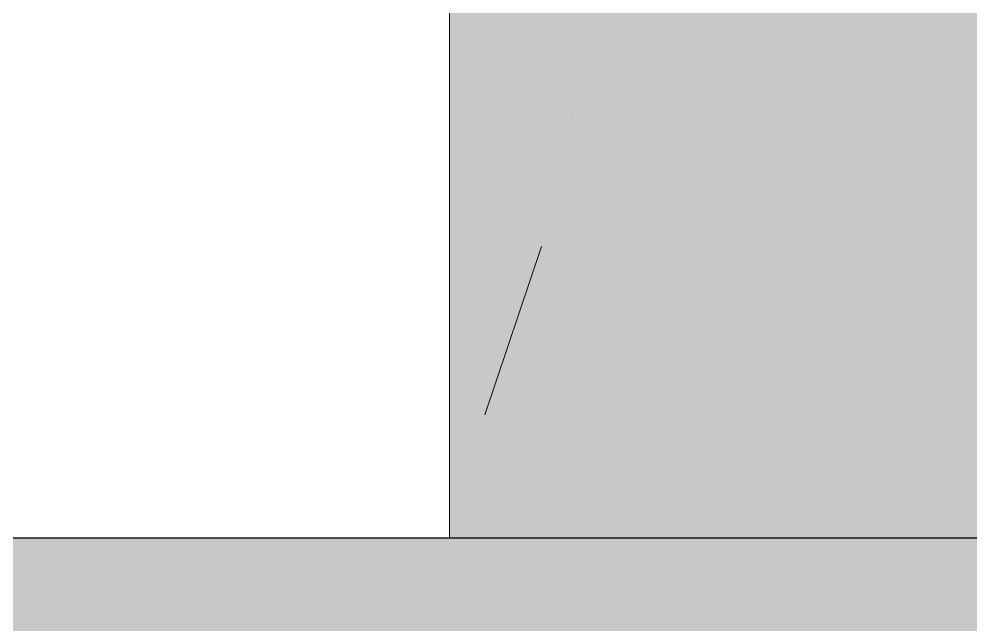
# Model space of a CAD drawing. Header units: inches. Extents: x 12792 to 19925, y -3298 to -817.
# Drawn here: x 17755.85 to 17761.31, y -988.23 to -984.75 of the extents above; entities that cross this region are included whole.
import ezdxf

# ---------------------------------------------------------------- set-up
doc = ezdxf.new("R2010")
doc.units = ezdxf.units.IN
doc.header["$MEASUREMENT"] = 0
for name, color, linetype in [('.', 30, 'Continuous'), ('Edges', 7, 'Continuous'), ('IEL-HATCH-002', 7, 'Continuous')]:
    doc.layers.add(name, color=color, linetype=linetype)

# ---------------------------------------------------------------- blocks, each defined once
blk = doc.blocks.new('gwg')
at = {"lineweight": 0, "true_color": 0xf1eb1f}
h = blk.add_hatch(color=2, dxfattribs=at)
h.dxf.hatch_style = 1
h.paths.add_polyline_path([(18462.4999, -1581.5777), (18462.2005, -1581.5777), (18459.7333, -1581.5773), (18459.6683, -1581.5777), (18459.6109, -1581.5761), (18459.6078, -1581.5777), (18459.598, -1581.5758), (18458.6796, -1581.5777), (18456.5731, -1581.5768), (18456.5698, -1581.5777), (18456.5344, -1581.5777), (18456.5133, -1581.5776), (18456.5, -1581.5768), (18456.4951, -1581.5779), (18456.491, -1581.5768), (18455.0528, -1581.5777), (18453.7197, -1581.5763), (18453.71, -1581.5763), (18453.7037, -1581.5777), (18453.6582, -1581.5767), (18453.6386, -1581.5789), (18453.6325, -1581.5769), (18453.614, -1581.5777), (18453.6094, -1581.5777), (18453.6077, -1581.577), (18450.4708, -1581.5765), (18450.4655, -1581.5776), (18450.442, -1581.5777), (18450.4256, -1581.5777), (18450.3488, -1581.5765), (18450.3036, -1581.5779), (18450.2969, -1581.5766), (18447.9489, -1581.5777), (18447.9239, -1581.5735), (18447.9197, -1581.5777), (18447.6204, -1581.5777), (18447.6204, -1583.0681), (18462.4999, -1583.0681)])
at = {"layer": '.', "color": 7, "linetype": 'Continuous', "lineweight": 0, "true_color": 0xffffff, "transparency": 33554687}
for p, q in [((18447.9561, -1581.9192), (18447.9561, -1581.9192)), ((18447.717, -1582.7322), (18447.8715, -1582.2717))]:
    blk.add_line(p, q, dxfattribs=at)
at = {"layer": 'Edges', "lineweight": 0}
for p, q in [((18447.6204, -1581.5777), (18447.6204, -1583.0681)), ((18447.6204, -1583.0681), (18462.4999, -1583.0681))]:
    blk.add_line(p, q, dxfattribs=at)

msp = doc.modelspace()

# ---------------------------------------------------------------- hatches: boundary and pattern name
at = {"layer": 'IEL-HATCH-002', "true_color": 0x9d754d, "transparency": 33554687}
h = msp.add_hatch(color=35, dxfattribs=at)
h.dxf.hatch_style = 1
h.paths.add_polyline_path([(17823.9426, -1007.7307), (17723.9426, -1007.7307), (17723.9426, -1009.7307), (17823.9426, -1009.7307)])
h.paths.add_polyline_path([(17823.9426, -987.7307), (17723.9426, -987.7307), (17723.9426, -988.7307), (17823.9426, -988.7307)])

# ---------------------------------------------------------------- linework, layer by layer
msp.add_line((17723.9426, -987.7307), (17823.9426, -987.7307))

# ---------------------------------------------------------------- block references
at = {"xscale": 2.099942155810731, "yscale": 2.099942155810731, "zscale": 2.099942155810731}
msp.add_blockref('gwg', (-20980.6162, 2336.6207), dxfattribs=at)

doc.saveas('drawing.dxf')
